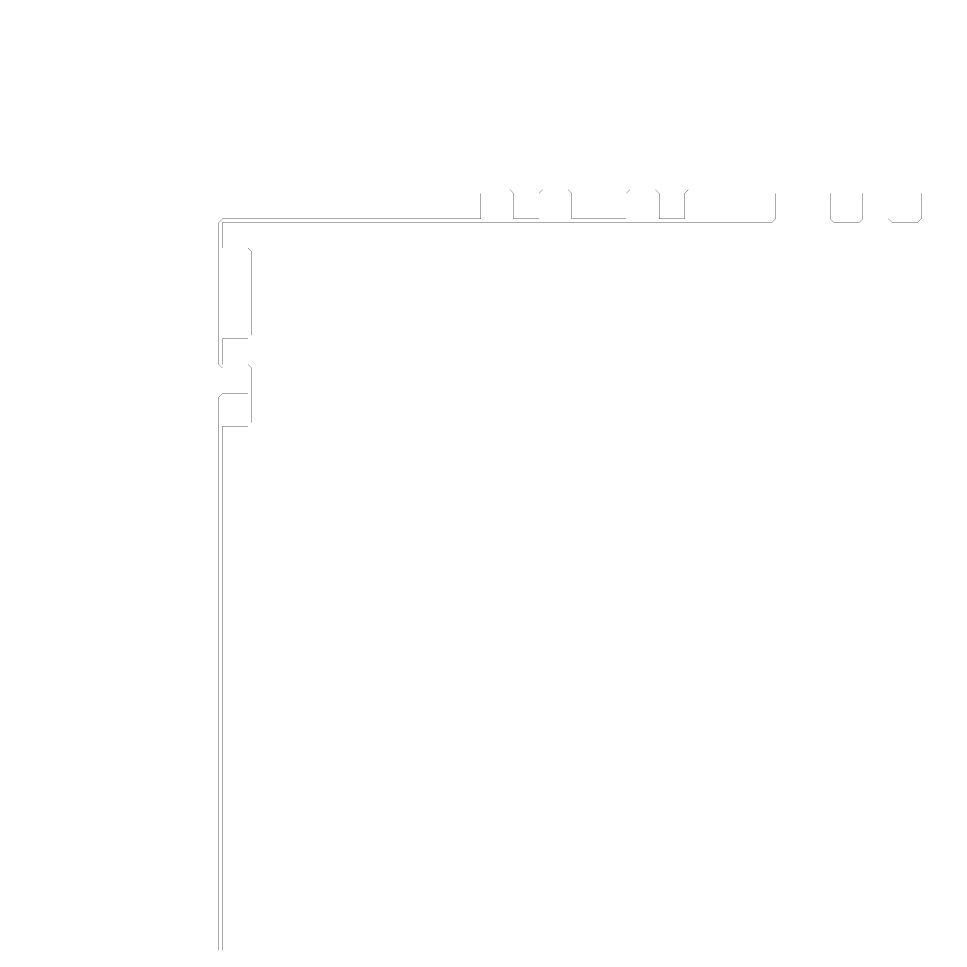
# Model space of a CAD drawing. Header units: metres. Extents: x 0 to 4990, y -4990 to 0.
# Drawn here: x 0 to 2495, y -2495 to 0 of the extents above; entities that cross this region are included whole.
import ezdxf

# ---------------------------------------------------------------- set-up
doc = ezdxf.new("R2010")
doc.units = ezdxf.units.M
doc.layers.add('conductor', color=1, linetype='Continuous')
doc.layers.add('substrate', color=5, linetype='Continuous')

msp = doc.modelspace()

# ---------------------------------------------------------------- linework, layer by layer
at = {"layer": 'conductor', "const_width": 0.5}
msp.add_lwpolyline([(2500, -468.75), (2490.234375, -468.75), (2480.46875, -468.75), (2470.703125, -468.75), (2460.9375, -468.75), (2451.171875, -468.75), (2441.40625, -468.75), (2431.640625, -468.75), (2421.875, -468.75), (2421.875, -478.515625), (2421.875, -488.28125), (2421.875, -498.046875), (2421.875, -507.8125), (2421.875, -517.578125), (2421.875, -527.34375), (2421.875, -537.109375), (2412.109375, -546.875), (2402.34375, -546.875), (2392.578125, -546.875), (2382.8125, -546.875), (2373.046875, -546.875), (2363.28125, -546.875), (2353.515625, -546.875), (2343.75, -546.875), (2333.984375, -537.109375), (2333.984375, -527.34375), (2333.984375, -517.578125), (2333.984375, -507.8125), (2333.984375, -498.046875), (2333.984375, -488.28125), (2333.984375, -478.515625), (2333.984375, -468.75), (2324.21875, -468.75), (2314.453125, -468.75), (2304.6875, -468.75), (2294.921875, -468.75), (2285.15625, -468.75), (2275.390625, -468.75), (2265.625, -468.75), (2265.625, -478.515625), (2265.625, -488.28125), (2265.625, -498.046875), (2265.625, -507.8125), (2265.625, -517.578125), (2265.625, -527.34375), (2265.625, -537.109375), (2255.859375, -546.875), (2246.09375, -546.875), (2236.328125, -546.875), (2226.5625, -546.875), (2216.796875, -546.875), (2207.03125, -546.875), (2197.265625, -546.875), (2187.5, -546.875), (2177.734375, -537.109375), (2177.734375, -527.34375), (2177.734375, -517.578125), (2177.734375, -507.8125), (2177.734375, -498.046875), (2177.734375, -488.28125), (2177.734375, -478.515625), (2177.734375, -468.75), (2167.96875, -468.75), (2158.203125, -468.75), (2148.4375, -468.75), (2138.671875, -468.75), (2128.90625, -468.75), (2119.140625, -468.75), (2109.375, -468.75), (2099.609375, -468.75), (2089.84375, -468.75), (2080.078125, -468.75), (2070.3125, -468.75), (2060.546875, -468.75), (2050.78125, -468.75), (2041.015625, -468.75), (2031.25, -468.75), (2031.25, -478.515625), (2031.25, -488.28125), (2031.25, -498.046875), (2031.25, -507.8125), (2031.25, -517.578125), (2031.25, -527.34375), (2031.25, -537.109375), (2021.484375, -546.875), (2011.71875, -546.875), (2001.953125, -546.875), (1992.1875, -546.875), (1982.421875, -546.875), (1972.65625, -546.875), (1962.890625, -546.875), (1953.125, -546.875), (1943.359375, -546.875), (1933.59375, -546.875), (1923.828125, -546.875), (1914.0625, -546.875), (1904.296875, -546.875), (1894.53125, -546.875), (1884.765625, -546.875), (1875, -546.875), (1865.234375, -546.875), (1855.46875, -546.875), (1845.703125, -546.875), (1835.9375, -546.875), (1826.171875, -546.875), (1816.40625, -546.875), (1806.640625, -546.875), (1796.875, -546.875), (1787.109375, -546.875), (1777.34375, -546.875), (1767.578125, -546.875), (1757.8125, -546.875), (1748.046875, -546.875), (1738.28125, -546.875), (1728.515625, -546.875), (1718.75, -546.875), (1708.984375, -546.875), (1699.21875, -546.875), (1689.453125, -546.875), (1679.6875, -546.875), (1669.921875, -546.875), (1660.15625, -546.875), (1650.390625, -546.875), (1640.625, -546.875), (1630.859375, -546.875), (1621.09375, -546.875), (1611.328125, -546.875), (1601.5625, -546.875), (1591.796875, -546.875), (1582.03125, -546.875), (1572.265625, -546.875), (1562.5, -546.875), (1552.734375, -546.875), (1542.96875, -546.875), (1533.203125, -546.875), (1523.4375, -546.875), (1513.671875, -546.875), (1503.90625, -546.875), (1494.140625, -546.875), (1484.375, -546.875), (1474.609375, -546.875), (1464.84375, -546.875), (1455.078125, -546.875), (1445.3125, -546.875), (1435.546875, -546.875), (1425.78125, -546.875), (1416.015625, -546.875), (1406.25, -546.875), (1396.484375, -546.875), (1386.71875, -546.875), (1376.953125, -546.875), (1367.1875, -546.875), (1357.421875, -546.875), (1347.65625, -546.875), (1337.890625, -546.875), (1328.125, -546.875), (1318.359375, -546.875), (1308.59375, -546.875), (1298.828125, -546.875), (1289.0625, -546.875), (1279.296875, -546.875), (1269.53125, -546.875), (1259.765625, -546.875), (1250, -546.875), (1240.234375, -546.875), (1230.46875, -546.875), (1220.703125, -546.875), (1210.9375, -546.875), (1201.171875, -546.875), (1191.40625, -546.875), (1181.640625, -546.875), (1171.875, -546.875), (1162.109375, -546.875), (1152.34375, -546.875), (1142.578125, -546.875), (1132.8125, -546.875), (1123.046875, -546.875), (1113.28125, -546.875), (1103.515625, -546.875), (1093.75, -546.875), (1083.984375, -546.875), (1074.21875, -546.875), (1064.453125, -546.875), (1054.6875, -546.875), (1044.921875, -546.875), (1035.15625, -546.875), (1025.390625, -546.875), (1015.625, -546.875), (1005.859375, -546.875), (996.09375, -546.875), (986.328125, -546.875), (976.5625, -546.875), (966.796875, -546.875), (957.03125, -546.875), (947.265625, -546.875), (937.5, -546.875), (927.734375, -546.875), (917.96875, -546.875), (908.203125, -546.875), (898.4375, -546.875), (888.671875, -546.875), (878.90625, -546.875), (869.140625, -546.875), (859.375, -546.875), (849.609375, -546.875), (839.84375, -546.875), (830.078125, -546.875), (820.3125, -546.875), (810.546875, -546.875), (800.78125, -546.875), (791.015625, -546.875), (781.25, -546.875), (771.484375, -546.875), (761.71875, -546.875), (751.953125, -546.875), (742.1875, -546.875), (732.421875, -546.875), (722.65625, -546.875), (712.890625, -546.875), (703.125, -546.875), (693.359375, -546.875), (683.59375, -546.875), (673.828125, -546.875), (664.0625, -546.875), (654.296875, -546.875), (644.53125, -546.875), (634.765625, -546.875), (625, -546.875), (615.234375, -546.875), (605.46875, -546.875), (595.703125, -546.875), (585.9375, -546.875), (576.171875, -546.875), (566.40625, -546.875), (556.640625, -546.875), (546.875, -546.875), (546.875, -556.640625), (546.875, -566.40625), (546.875, -576.171875), (546.875, -585.9375), (546.875, -595.703125), (546.875, -605.46875), (546.875, -615.234375), (556.640625, -615.234375), (566.40625, -615.234375), (576.171875, -615.234375), (585.9375, -615.234375), (595.703125, -615.234375), (605.46875, -615.234375), (615.234375, -615.234375), (625, -625), (625, -634.765625), (625, -644.53125), (625, -654.296875), (625, -664.0625), (625, -673.828125), (625, -683.59375), (625, -693.359375), (625, -703.125), (625, -712.890625), (625, -722.65625), (625, -732.421875), (625, -742.1875), (625, -751.953125), (625, -761.71875), (625, -771.484375), (625, -781.25), (625, -791.015625), (625, -800.78125), (625, -810.546875), (625, -820.3125), (625, -830.078125), (625, -839.84375), (625, -849.609375), (615.234375, -859.375), (605.46875, -859.375), (595.703125, -859.375), (585.9375, -859.375), (576.171875, -859.375), (566.40625, -859.375), (556.640625, -859.375), (546.875, -859.375), (546.875, -869.140625), (546.875, -878.90625), (546.875, -888.671875), (546.875, -898.4375), (546.875, -908.203125), (546.875, -917.96875), (546.875, -927.734375), (556.640625, -927.734375), (566.40625, -927.734375), (576.171875, -927.734375), (585.9375, -927.734375), (595.703125, -927.734375), (605.46875, -927.734375), (615.234375, -927.734375), (625, -937.5), (625, -947.265625), (625, -957.03125), (625, -966.796875), (625, -976.5625), (625, -986.328125), (625, -996.09375), (625, -1005.859375), (625, -1015.625), (625, -1025.390625), (625, -1035.15625), (625, -1044.921875), (625, -1054.6875), (625, -1064.453125), (625, -1074.21875), (625, -1083.984375), (615.234375, -1093.75), (605.46875, -1093.75), (595.703125, -1093.75), (585.9375, -1093.75), (576.171875, -1093.75), (566.40625, -1093.75), (556.640625, -1093.75), (546.875, -1093.75), (546.875, -1103.515625), (546.875, -1113.28125), (546.875, -1123.046875), (546.875, -1132.8125), (546.875, -1142.578125), (546.875, -1152.34375), (546.875, -1162.109375), (546.875, -1171.875), (546.875, -1181.640625), (546.875, -1191.40625), (546.875, -1201.171875), (546.875, -1210.9375), (546.875, -1220.703125), (546.875, -1230.46875), (546.875, -1240.234375), (546.875, -1250), (546.875, -1259.765625), (546.875, -1269.53125), (546.875, -1279.296875), (546.875, -1289.0625), (546.875, -1298.828125), (546.875, -1308.59375), (546.875, -1318.359375), (546.875, -1328.125), (546.875, -1337.890625), (546.875, -1347.65625), (546.875, -1357.421875), (546.875, -1367.1875), (546.875, -1376.953125), (546.875, -1386.71875), (546.875, -1396.484375), (546.875, -1406.25), (546.875, -1416.015625), (546.875, -1425.78125), (546.875, -1435.546875), (546.875, -1445.3125), (546.875, -1455.078125), (546.875, -1464.84375), (546.875, -1474.609375), (546.875, -1484.375), (546.875, -1494.140625), (546.875, -1503.90625), (546.875, -1513.671875), (546.875, -1523.4375), (546.875, -1533.203125), (546.875, -1542.96875), (546.875, -1552.734375), (546.875, -1562.5), (546.875, -1572.265625), (546.875, -1582.03125), (546.875, -1591.796875), (546.875, -1601.5625), (546.875, -1611.328125), (546.875, -1621.09375), (546.875, -1630.859375), (546.875, -1640.625), (546.875, -1650.390625), (546.875, -1660.15625), (546.875, -1669.921875), (546.875, -1679.6875), (546.875, -1689.453125), (546.875, -1699.21875), (546.875, -1708.984375), (546.875, -1718.75), (546.875, -1728.515625), (546.875, -1738.28125), (546.875, -1748.046875), (546.875, -1757.8125), (546.875, -1767.578125), (546.875, -1777.34375), (546.875, -1787.109375), (546.875, -1796.875), (546.875, -1806.640625), (546.875, -1816.40625), (546.875, -1826.171875), (546.875, -1835.9375), (546.875, -1845.703125), (546.875, -1855.46875), (546.875, -1865.234375), (546.875, -1875), (546.875, -1884.765625), (546.875, -1894.53125), (546.875, -1904.296875), (546.875, -1914.0625), (546.875, -1923.828125), (546.875, -1933.59375), (546.875, -1943.359375), (546.875, -1953.125), (546.875, -1962.890625), (546.875, -1972.65625), (546.875, -1982.421875), (546.875, -1992.1875), (546.875, -2001.953125), (546.875, -2011.71875), (546.875, -2021.484375), (546.875, -2031.25), (546.875, -2041.015625), (546.875, -2050.78125), (546.875, -2060.546875), (546.875, -2070.3125), (546.875, -2080.078125), (546.875, -2089.84375), (546.875, -2099.609375), (546.875, -2109.375), (546.875, -2119.140625), (546.875, -2128.90625), (546.875, -2138.671875), (546.875, -2148.4375), (546.875, -2158.203125), (546.875, -2167.96875), (546.875, -2177.734375), (546.875, -2187.5), (546.875, -2197.265625), (546.875, -2207.03125), (546.875, -2216.796875), (546.875, -2226.5625), (546.875, -2236.328125), (546.875, -2246.09375), (546.875, -2255.859375), (546.875, -2265.625), (546.875, -2275.390625), (546.875, -2285.15625), (546.875, -2294.921875), (546.875, -2304.6875), (546.875, -2314.453125), (546.875, -2324.21875), (546.875, -2333.984375), (546.875, -2343.75), (546.875, -2353.515625), (546.875, -2363.28125), (546.875, -2373.046875), (546.875, -2382.8125), (546.875, -2392.578125), (546.875, -2402.34375), (546.875, -2412.109375), (546.875, -2421.875), (546.875, -2431.640625), (546.875, -2441.40625), (546.875, -2451.171875), (546.875, -2460.9375), (546.875, -2470.703125), (546.875, -2480.46875), (546.875, -2490.234375), (546.875, -2500)], dxfattribs=at)
at = {"layer": 'substrate', "const_width": 0.5}
for points in [[(2500, 0), (2490.234375, 0), (2480.46875, 0), (2470.703125, 0), (2460.9375, 0), (2451.171875, 0), (2441.40625, 0), (2431.640625, 0), (2421.875, 0), (2412.109375, 0), (2402.34375, 0), (2392.578125, 0), (2382.8125, 0), (2373.046875, 0), (2363.28125, 0), (2353.515625, 0), (2343.75, 0), (2333.984375, 0), (2324.21875, 0), (2314.453125, 0), (2304.6875, 0), (2294.921875, 0), (2285.15625, 0), (2275.390625, 0), (2265.625, 0), (2255.859375, 0), (2246.09375, 0), (2236.328125, 0), (2226.5625, 0), (2216.796875, 0), (2207.03125, 0), (2197.265625, 0), (2187.5, 0), (2177.734375, 0), (2167.96875, 0), (2158.203125, 0), (2148.4375, 0), (2138.671875, 0), (2128.90625, 0), (2119.140625, 0), (2109.375, 0), (2099.609375, 0), (2089.84375, 0), (2080.078125, 0), (2070.3125, 0), (2060.546875, 0), (2050.78125, 0), (2041.015625, 0), (2031.25, 0), (2021.484375, 0), (2011.71875, 0), (2001.953125, 0), (1992.1875, 0), (1982.421875, 0), (1972.65625, 0), (1962.890625, 0), (1953.125, 0), (1943.359375, 0), (1933.59375, 0), (1923.828125, 0), (1914.0625, 0), (1904.296875, 0), (1894.53125, 0), (1884.765625, 0), (1875, 0), (1865.234375, 0), (1855.46875, 0), (1845.703125, 0), (1835.9375, 0), (1826.171875, 0), (1816.40625, 0), (1806.640625, 0), (1796.875, 0), (1787.109375, 0), (1777.34375, 0), (1767.578125, 0), (1757.8125, 0), (1748.046875, 0), (1738.28125, 0), (1728.515625, 0), (1718.75, 0), (1708.984375, 0), (1699.21875, 0), (1689.453125, 0), (1679.6875, 0), (1669.921875, 0), (1660.15625, 0), (1650.390625, 0), (1640.625, 0), (1630.859375, 0), (1621.09375, 0), (1611.328125, 0), (1601.5625, 0), (1591.796875, 0), (1582.03125, 0), (1572.265625, 0), (1562.5, 0), (1552.734375, 0), (1542.96875, 0), (1533.203125, 0), (1523.4375, 0), (1513.671875, 0), (1503.90625, 0), (1494.140625, 0), (1484.375, 0), (1474.609375, 0), (1464.84375, 0), (1455.078125, 0), (1445.3125, 0), (1435.546875, 0), (1425.78125, 0), (1416.015625, 0), (1406.25, 0), (1396.484375, 0), (1386.71875, 0), (1376.953125, 0), (1367.1875, 0), (1357.421875, 0), (1347.65625, 0), (1337.890625, 0), (1328.125, 0), (1318.359375, 0), (1308.59375, 0), (1298.828125, 0), (1289.0625, 0), (1279.296875, 0), (1269.53125, 0), (1259.765625, 0), (1250, 0), (1240.234375, 0), (1230.46875, 0), (1220.703125, 0), (1210.9375, 0), (1201.171875, 0), (1191.40625, 0), (1181.640625, 0), (1171.875, 0), (1162.109375, 0), (1152.34375, 0), (1142.578125, 0), (1132.8125, 0), (1123.046875, 0), (1113.28125, 0), (1103.515625, 0), (1093.75, 0), (1083.984375, 0), (1074.21875, 0), (1064.453125, 0), (1054.6875, 0), (1044.921875, 0), (1035.15625, 0), (1025.390625, 0), (1015.625, 0), (1005.859375, 0), (996.09375, 0), (986.328125, 0), (976.5625, 0), (966.796875, 0), (957.03125, 0), (947.265625, 0), (937.5, 0), (927.734375, 0), (917.96875, 0), (908.203125, 0), (898.4375, 0), (888.671875, 0), (878.90625, 0), (869.140625, 0), (859.375, 0), (849.609375, 0), (839.84375, 0), (830.078125, 0), (820.3125, 0), (810.546875, 0), (800.78125, 0), (791.015625, 0), (781.25, 0), (771.484375, 0), (761.71875, 0), (751.953125, 0), (742.1875, 0), (732.421875, 0), (722.65625, 0), (712.890625, 0), (703.125, 0), (693.359375, 0), (683.59375, 0), (673.828125, 0), (664.0625, 0), (654.296875, 0), (644.53125, 0), (634.765625, 0), (625, 0), (615.234375, 0), (605.46875, 0), (595.703125, 0), (585.9375, 0), (576.171875, 0), (566.40625, 0), (556.640625, 0), (546.875, 0), (537.109375, 0), (527.34375, 0), (517.578125, 0), (507.8125, 0), (498.046875, 0), (488.28125, 0), (478.515625, 0), (468.75, 0), (458.984375, 0), (449.21875, 0), (439.453125, 0), (429.6875, 0), (419.921875, 0), (410.15625, 0), (400.390625, 0), (390.625, 0), (380.859375, 0), (371.09375, 0), (361.328125, 0), (351.5625, 0), (341.796875, 0), (332.03125, 0), (322.265625, 0), (312.5, 0), (302.734375, 0), (292.96875, 0), (283.203125, 0), (273.4375, 0), (263.671875, 0), (253.90625, 0), (244.140625, 0), (234.375, 0), (224.609375, 0), (214.84375, 0), (205.078125, 0), (195.3125, 0), (185.546875, 0), (175.78125, 0), (166.015625, 0), (156.25, 0), (146.484375, 0), (136.71875, 0), (126.953125, 0), (117.1875, 0), (107.421875, 0), (97.65625, 0), (87.890625, 0), (78.125, 0), (68.359375, 0), (58.59375, 0), (48.828125, 0), (39.0625, 0), (29.296875, 0), (19.53125, 0), (9.765625, 0), (0, 0), (0, -9.765625), (0, -19.53125), (0, -29.296875), (0, -39.0625), (0, -48.828125), (0, -58.59375), (0, -68.359375), (0, -78.125), (0, -87.890625), (0, -97.65625), (0, -107.421875), (0, -117.1875), (0, -126.953125), (0, -136.71875), (0, -146.484375), (0, -156.25), (0, -166.015625), (0, -175.78125), (0, -185.546875), (0, -195.3125), (0, -205.078125), (0, -214.84375), (0, -224.609375), (0, -234.375), (0, -244.140625), (0, -253.90625), (0, -263.671875), (0, -273.4375), (0, -283.203125), (0, -292.96875), (0, -302.734375), (0, -312.5), (0, -322.265625), (0, -332.03125), (0, -341.796875), (0, -351.5625), (0, -361.328125), (0, -371.09375), (0, -380.859375), (0, -390.625), (0, -400.390625), (0, -410.15625), (0, -419.921875), (0, -429.6875), (0, -439.453125), (0, -449.21875), (0, -458.984375), (0, -468.75), (0, -478.515625), (0, -488.28125), (0, -498.046875), (0, -507.8125), (0, -517.578125), (0, -527.34375), (0, -537.109375), (0, -546.875), (0, -556.640625), (0, -566.40625), (0, -576.171875), (0, -585.9375), (0, -595.703125), (0, -605.46875), (0, -615.234375), (0, -625), (0, -634.765625), (0, -644.53125), (0, -654.296875), (0, -664.0625), (0, -673.828125), (0, -683.59375), (0, -693.359375), (0, -703.125), (0, -712.890625), (0, -722.65625), (0, -732.421875), (0, -742.1875), (0, -751.953125), (0, -761.71875), (0, -771.484375), (0, -781.25), (0, -791.015625), (0, -800.78125), (0, -810.546875), (0, -820.3125), (0, -830.078125), (0, -839.84375), (0, -849.609375), (0, -859.375), (0, -869.140625), (0, -878.90625), (0, -888.671875), (0, -898.4375), (0, -908.203125), (0, -917.96875), (0, -927.734375), (0, -937.5), (0, -947.265625), (0, -957.03125), (0, -966.796875), (0, -976.5625), (0, -986.328125), (0, -996.09375), (0, -1005.859375), (0, -1015.625), (0, -1025.390625), (0, -1035.15625), (0, -1044.921875), (0, -1054.6875), (0, -1064.453125), (0, -1074.21875), (0, -1083.984375), (0, -1093.75), (0, -1103.515625), (0, -1113.28125), (0, -1123.046875), (0, -1132.8125), (0, -1142.578125), (0, -1152.34375), (0, -1162.109375), (0, -1171.875), (0, -1181.640625), (0, -1191.40625), (0, -1201.171875), (0, -1210.9375), (0, -1220.703125), (0, -1230.46875), (0, -1240.234375), (0, -1250), (0, -1259.765625), (0, -1269.53125), (0, -1279.296875), (0, -1289.0625), (0, -1298.828125), (0, -1308.59375), (0, -1318.359375), (0, -1328.125), (0, -1337.890625), (0, -1347.65625), (0, -1357.421875), (0, -1367.1875), (0, -1376.953125), (0, -1386.71875), (0, -1396.484375), (0, -1406.25), (0, -1416.015625), (0, -1425.78125), (0, -1435.546875), (0, -1445.3125), (0, -1455.078125), (0, -1464.84375), (0, -1474.609375), (0, -1484.375), (0, -1494.140625), (0, -1503.90625), (0, -1513.671875), (0, -1523.4375), (0, -1533.203125), (0, -1542.96875), (0, -1552.734375), (0, -1562.5), (0, -1572.265625), (0, -1582.03125), (0, -1591.796875), (0, -1601.5625), (0, -1611.328125), (0, -1621.09375), (0, -1630.859375), (0, -1640.625), (0, -1650.390625), (0, -1660.15625), (0, -1669.921875), (0, -1679.6875), (0, -1689.453125), (0, -1699.21875), (0, -1708.984375), (0, -1718.75), (0, -1728.515625), (0, -1738.28125), (0, -1748.046875), (0, -1757.8125), (0, -1767.578125), (0, -1777.34375), (0, -1787.109375), (0, -1796.875), (0, -1806.640625), (0, -1816.40625), (0, -1826.171875), (0, -1835.9375), (0, -1845.703125), (0, -1855.46875), (0, -1865.234375), (0, -1875), (0, -1884.765625), (0, -1894.53125), (0, -1904.296875), (0, -1914.0625), (0, -1923.828125), (0, -1933.59375), (0, -1943.359375), (0, -1953.125), (0, -1962.890625), (0, -1972.65625), (0, -1982.421875), (0, -1992.1875), (0, -2001.953125), (0, -2011.71875), (0, -2021.484375), (0, -2031.25), (0, -2041.015625), (0, -2050.78125), (0, -2060.546875), (0, -2070.3125), (0, -2080.078125), (0, -2089.84375), (0, -2099.609375), (0, -2109.375), (0, -2119.140625), (0, -2128.90625), (0, -2138.671875), (0, -2148.4375), (0, -2158.203125), (0, -2167.96875), (0, -2177.734375), (0, -2187.5), (0, -2197.265625), (0, -2207.03125), (0, -2216.796875), (0, -2226.5625), (0, -2236.328125), (0, -2246.09375), (0, -2255.859375), (0, -2265.625), (0, -2275.390625), (0, -2285.15625), (0, -2294.921875), (0, -2304.6875), (0, -2314.453125), (0, -2324.21875), (0, -2333.984375), (0, -2343.75), (0, -2353.515625), (0, -2363.28125), (0, -2373.046875), (0, -2382.8125), (0, -2392.578125), (0, -2402.34375), (0, -2412.109375), (0, -2421.875), (0, -2431.640625), (0, -2441.40625), (0, -2451.171875), (0, -2460.9375), (0, -2470.703125), (0, -2480.46875), (0, -2490.234375), (0, -2500)], [(537.109375, -2500), (537.109375, -2490.234375), (537.109375, -2480.46875), (537.109375, -2470.703125), (537.109375, -2460.9375), (537.109375, -2451.171875), (537.109375, -2441.40625), (537.109375, -2431.640625), (537.109375, -2421.875), (537.109375, -2412.109375), (537.109375, -2402.34375), (537.109375, -2392.578125), (537.109375, -2382.8125), (537.109375, -2373.046875), (537.109375, -2363.28125), (537.109375, -2353.515625), (537.109375, -2343.75), (537.109375, -2333.984375), (537.109375, -2324.21875), (537.109375, -2314.453125), (537.109375, -2304.6875), (537.109375, -2294.921875), (537.109375, -2285.15625), (537.109375, -2275.390625), (537.109375, -2265.625), (537.109375, -2255.859375), (537.109375, -2246.09375), (537.109375, -2236.328125), (537.109375, -2226.5625), (537.109375, -2216.796875), (537.109375, -2207.03125), (537.109375, -2197.265625), (537.109375, -2187.5), (537.109375, -2177.734375), (537.109375, -2167.96875), (537.109375, -2158.203125), (537.109375, -2148.4375), (537.109375, -2138.671875), (537.109375, -2128.90625), (537.109375, -2119.140625), (537.109375, -2109.375), (537.109375, -2099.609375), (537.109375, -2089.84375), (537.109375, -2080.078125), (537.109375, -2070.3125), (537.109375, -2060.546875), (537.109375, -2050.78125), (537.109375, -2041.015625), (537.109375, -2031.25), (537.109375, -2021.484375), (537.109375, -2011.71875), (537.109375, -2001.953125), (537.109375, -1992.1875), (537.109375, -1982.421875), (537.109375, -1972.65625), (537.109375, -1962.890625), (537.109375, -1953.125), (537.109375, -1943.359375), (537.109375, -1933.59375), (537.109375, -1923.828125), (537.109375, -1914.0625), (537.109375, -1904.296875), (537.109375, -1894.53125), (537.109375, -1884.765625), (537.109375, -1875), (537.109375, -1865.234375), (537.109375, -1855.46875), (537.109375, -1845.703125), (537.109375, -1835.9375), (537.109375, -1826.171875), (537.109375, -1816.40625), (537.109375, -1806.640625), (537.109375, -1796.875), (537.109375, -1787.109375), (537.109375, -1777.34375), (537.109375, -1767.578125), (537.109375, -1757.8125), (537.109375, -1748.046875), (537.109375, -1738.28125), (537.109375, -1728.515625), (537.109375, -1718.75), (537.109375, -1708.984375), (537.109375, -1699.21875), (537.109375, -1689.453125), (537.109375, -1679.6875), (537.109375, -1669.921875), (537.109375, -1660.15625), (537.109375, -1650.390625), (537.109375, -1640.625), (537.109375, -1630.859375), (537.109375, -1621.09375), (537.109375, -1611.328125), (537.109375, -1601.5625), (537.109375, -1591.796875), (537.109375, -1582.03125), (537.109375, -1572.265625), (537.109375, -1562.5), (537.109375, -1552.734375), (537.109375, -1542.96875), (537.109375, -1533.203125), (537.109375, -1523.4375), (537.109375, -1513.671875), (537.109375, -1503.90625), (537.109375, -1494.140625), (537.109375, -1484.375), (537.109375, -1474.609375), (537.109375, -1464.84375), (537.109375, -1455.078125), (537.109375, -1445.3125), (537.109375, -1435.546875), (537.109375, -1425.78125), (537.109375, -1416.015625), (537.109375, -1406.25), (537.109375, -1396.484375), (537.109375, -1386.71875), (537.109375, -1376.953125), (537.109375, -1367.1875), (537.109375, -1357.421875), (537.109375, -1347.65625), (537.109375, -1337.890625), (537.109375, -1328.125), (537.109375, -1318.359375), (537.109375, -1308.59375), (537.109375, -1298.828125), (537.109375, -1289.0625), (537.109375, -1279.296875), (537.109375, -1269.53125), (537.109375, -1259.765625), (537.109375, -1250), (537.109375, -1240.234375), (537.109375, -1230.46875), (537.109375, -1220.703125), (537.109375, -1210.9375), (537.109375, -1201.171875), (537.109375, -1191.40625), (537.109375, -1181.640625), (537.109375, -1171.875), (537.109375, -1162.109375), (537.109375, -1152.34375), (537.109375, -1142.578125), (537.109375, -1132.8125), (537.109375, -1123.046875), (537.109375, -1113.28125), (537.109375, -1103.515625), (537.109375, -1093.75), (537.109375, -1083.984375), (537.109375, -1074.21875), (537.109375, -1064.453125), (537.109375, -1054.6875), (537.109375, -1044.921875), (537.109375, -1035.15625), (537.109375, -1025.390625), (537.109375, -1015.625), (546.875, -1005.859375), (556.640625, -1005.859375), (566.40625, -1005.859375), (576.171875, -1005.859375), (585.9375, -1005.859375), (595.703125, -1005.859375), (605.46875, -1005.859375), (615.234375, -1005.859375), (615.234375, -996.09375), (615.234375, -986.328125), (615.234375, -976.5625), (615.234375, -966.796875), (615.234375, -957.03125), (615.234375, -947.265625), (615.234375, -937.5), (605.46875, -937.5), (595.703125, -937.5), (585.9375, -937.5), (576.171875, -937.5), (566.40625, -937.5), (556.640625, -937.5), (546.875, -937.5), (537.109375, -927.734375), (537.109375, -917.96875), (537.109375, -908.203125), (537.109375, -898.4375), (537.109375, -888.671875), (537.109375, -878.90625), (537.109375, -869.140625), (537.109375, -859.375), (537.109375, -849.609375), (537.109375, -839.84375), (537.109375, -830.078125), (537.109375, -820.3125), (537.109375, -810.546875), (537.109375, -800.78125), (537.109375, -791.015625), (537.109375, -781.25), (537.109375, -771.484375), (537.109375, -761.71875), (537.109375, -751.953125), (537.109375, -742.1875), (537.109375, -732.421875), (537.109375, -722.65625), (537.109375, -712.890625), (537.109375, -703.125), (537.109375, -693.359375), (537.109375, -683.59375), (537.109375, -673.828125), (537.109375, -664.0625), (537.109375, -654.296875), (537.109375, -644.53125), (537.109375, -634.765625), (537.109375, -625), (537.109375, -615.234375), (537.109375, -605.46875), (537.109375, -595.703125), (537.109375, -585.9375), (537.109375, -576.171875), (537.109375, -566.40625), (537.109375, -556.640625), (537.109375, -546.875), (546.875, -537.109375), (556.640625, -537.109375), (566.40625, -537.109375), (576.171875, -537.109375), (585.9375, -537.109375), (595.703125, -537.109375), (605.46875, -537.109375), (615.234375, -537.109375), (625, -537.109375), (634.765625, -537.109375), (644.53125, -537.109375), (654.296875, -537.109375), (664.0625, -537.109375), (673.828125, -537.109375), (683.59375, -537.109375), (693.359375, -537.109375), (703.125, -537.109375), (712.890625, -537.109375), (722.65625, -537.109375), (732.421875, -537.109375), (742.1875, -537.109375), (751.953125, -537.109375), (761.71875, -537.109375), (771.484375, -537.109375), (781.25, -537.109375), (791.015625, -537.109375), (800.78125, -537.109375), (810.546875, -537.109375), (820.3125, -537.109375), (830.078125, -537.109375), (839.84375, -537.109375), (849.609375, -537.109375), (859.375, -537.109375), (869.140625, -537.109375), (878.90625, -537.109375), (888.671875, -537.109375), (898.4375, -537.109375), (908.203125, -537.109375), (917.96875, -537.109375), (927.734375, -537.109375), (937.5, -537.109375), (947.265625, -537.109375), (957.03125, -537.109375), (966.796875, -537.109375), (976.5625, -537.109375), (986.328125, -537.109375), (996.09375, -537.109375), (1005.859375, -537.109375), (1015.625, -537.109375), (1025.390625, -537.109375), (1035.15625, -537.109375), (1044.921875, -537.109375), (1054.6875, -537.109375), (1064.453125, -537.109375), (1074.21875, -537.109375), (1083.984375, -537.109375), (1093.75, -537.109375), (1103.515625, -537.109375), (1113.28125, -537.109375), (1123.046875, -537.109375), (1132.8125, -537.109375), (1142.578125, -537.109375), (1152.34375, -537.109375), (1162.109375, -537.109375), (1171.875, -537.109375), (1181.640625, -537.109375), (1191.40625, -537.109375), (1201.171875, -537.109375), (1210.9375, -537.109375), (1220.703125, -537.109375), (1230.46875, -537.109375), (1240.234375, -537.109375), (1240.234375, -527.34375), (1240.234375, -517.578125), (1240.234375, -507.8125), (1240.234375, -498.046875), (1240.234375, -488.28125), (1240.234375, -478.515625), (1240.234375, -468.75), (1250, -458.984375), (1259.765625, -458.984375), (1269.53125, -458.984375), (1279.296875, -458.984375), (1289.0625, -458.984375), (1298.828125, -458.984375), (1308.59375, -458.984375), (1318.359375, -458.984375), (1328.125, -468.75), (1328.125, -478.515625), (1328.125, -488.28125), (1328.125, -498.046875), (1328.125, -507.8125), (1328.125, -517.578125), (1328.125, -527.34375), (1328.125, -537.109375), (1337.890625, -537.109375), (1347.65625, -537.109375), (1357.421875, -537.109375), (1367.1875, -537.109375), (1376.953125, -537.109375), (1386.71875, -537.109375), (1396.484375, -537.109375), (1396.484375, -527.34375), (1396.484375, -517.578125), (1396.484375, -507.8125), (1396.484375, -498.046875), (1396.484375, -488.28125), (1396.484375, -478.515625), (1396.484375, -468.75), (1406.25, -458.984375), (1416.015625, -458.984375), (1425.78125, -458.984375), (1435.546875, -458.984375), (1445.3125, -458.984375), (1455.078125, -458.984375), (1464.84375, -458.984375), (1474.609375, -458.984375), (1484.375, -468.75), (1484.375, -478.515625), (1484.375, -488.28125), (1484.375, -498.046875), (1484.375, -507.8125), (1484.375, -517.578125), (1484.375, -527.34375), (1484.375, -537.109375), (1494.140625, -537.109375), (1503.90625, -537.109375), (1513.671875, -537.109375), (1523.4375, -537.109375), (1533.203125, -537.109375), (1542.96875, -537.109375), (1552.734375, -537.109375), (1562.5, -537.109375), (1572.265625, -537.109375), (1582.03125, -537.109375), (1591.796875, -537.109375), (1601.5625, -537.109375), (1611.328125, -537.109375), (1621.09375, -537.109375), (1630.859375, -537.109375), (1630.859375, -527.34375), (1630.859375, -517.578125), (1630.859375, -507.8125), (1630.859375, -498.046875), (1630.859375, -488.28125), (1630.859375, -478.515625), (1630.859375, -468.75), (1640.625, -458.984375), (1650.390625, -458.984375), (1660.15625, -458.984375), (1669.921875, -458.984375), (1679.6875, -458.984375), (1689.453125, -458.984375), (1699.21875, -458.984375), (1708.984375, -458.984375), (1718.75, -468.75), (1718.75, -478.515625), (1718.75, -488.28125), (1718.75, -498.046875), (1718.75, -507.8125), (1718.75, -517.578125), (1718.75, -527.34375), (1718.75, -537.109375), (1728.515625, -537.109375), (1738.28125, -537.109375), (1748.046875, -537.109375), (1757.8125, -537.109375), (1767.578125, -537.109375), (1777.34375, -537.109375), (1787.109375, -537.109375), (1787.109375, -527.34375), (1787.109375, -517.578125), (1787.109375, -507.8125), (1787.109375, -498.046875), (1787.109375, -488.28125), (1787.109375, -478.515625), (1787.109375, -468.75), (1796.875, -458.984375), (1806.640625, -458.984375), (1816.40625, -458.984375), (1826.171875, -458.984375), (1835.9375, -458.984375), (1845.703125, -458.984375), (1855.46875, -458.984375), (1865.234375, -458.984375), (1875, -458.984375), (1884.765625, -458.984375), (1894.53125, -458.984375), (1904.296875, -458.984375), (1914.0625, -458.984375), (1923.828125, -458.984375), (1933.59375, -458.984375), (1943.359375, -458.984375), (1953.125, -458.984375), (1962.890625, -458.984375), (1972.65625, -458.984375), (1982.421875, -458.984375), (1992.1875, -458.984375), (2001.953125, -458.984375), (2011.71875, -458.984375), (2021.484375, -458.984375), (2031.25, -458.984375), (2041.015625, -458.984375), (2050.78125, -458.984375), (2060.546875, -458.984375), (2070.3125, -458.984375), (2080.078125, -458.984375), (2089.84375, -458.984375), (2099.609375, -458.984375), (2109.375, -458.984375), (2119.140625, -458.984375), (2128.90625, -458.984375), (2138.671875, -458.984375), (2148.4375, -458.984375), (2158.203125, -458.984375), (2167.96875, -458.984375), (2177.734375, -458.984375), (2187.5, -458.984375), (2197.265625, -458.984375), (2207.03125, -458.984375), (2216.796875, -458.984375), (2226.5625, -458.984375), (2236.328125, -458.984375), (2246.09375, -458.984375), (2255.859375, -458.984375), (2265.625, -458.984375), (2275.390625, -458.984375), (2285.15625, -458.984375), (2294.921875, -458.984375), (2304.6875, -458.984375), (2314.453125, -458.984375), (2324.21875, -458.984375), (2333.984375, -458.984375), (2343.75, -458.984375), (2353.515625, -458.984375), (2363.28125, -458.984375), (2373.046875, -458.984375), (2382.8125, -458.984375), (2392.578125, -458.984375), (2402.34375, -458.984375), (2412.109375, -458.984375), (2421.875, -458.984375), (2431.640625, -458.984375), (2441.40625, -458.984375), (2451.171875, -458.984375), (2460.9375, -458.984375), (2470.703125, -458.984375), (2480.46875, -458.984375), (2490.234375, -458.984375), (2500, -458.984375)]]:
    msp.add_lwpolyline(points, dxfattribs=at)

doc.saveas('drawing.dxf')
